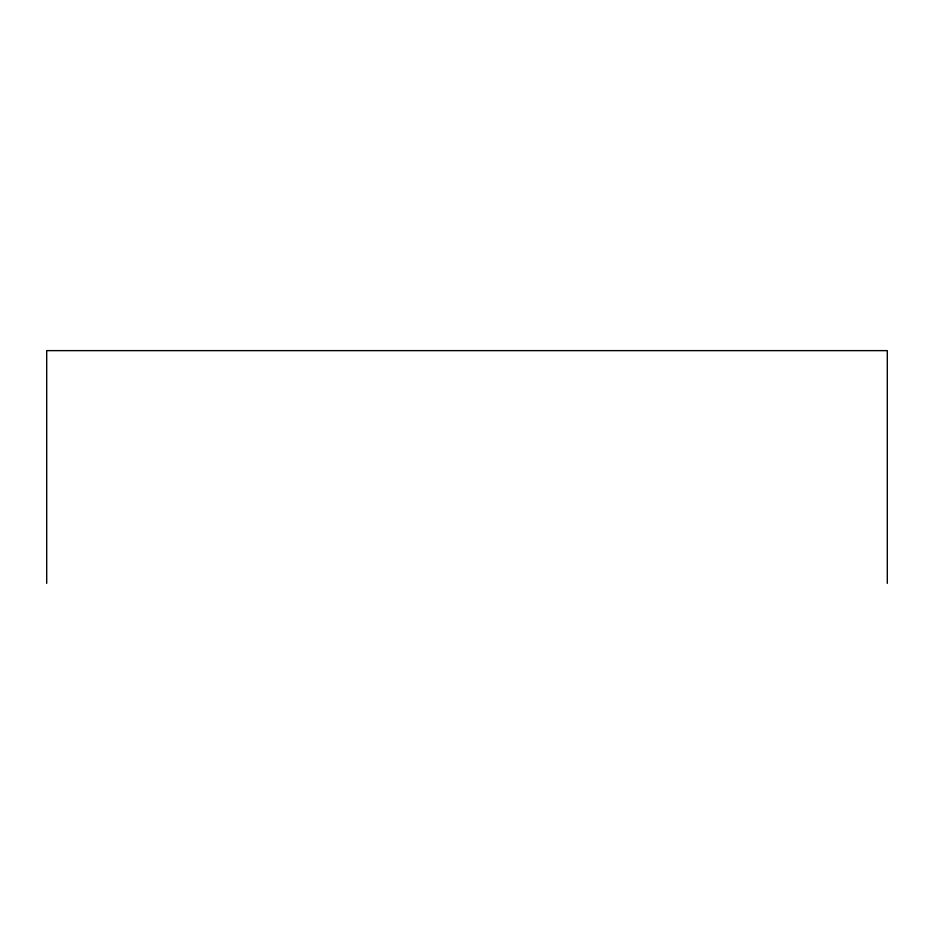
<?xml version="1.0" encoding="UTF-8"?>
<svg xmlns="http://www.w3.org/2000/svg" width="934" height="934" viewBox="0 0 934 934"><rect width="100%" height="100%" fill="white"/><g stroke="black" fill="none" stroke-linecap="round" stroke-linejoin="round"><path stroke-width="1.4" d="M887.3 583.365L887.3 350.635L46.7 350.635L46.7 583.365"/></g></svg>
